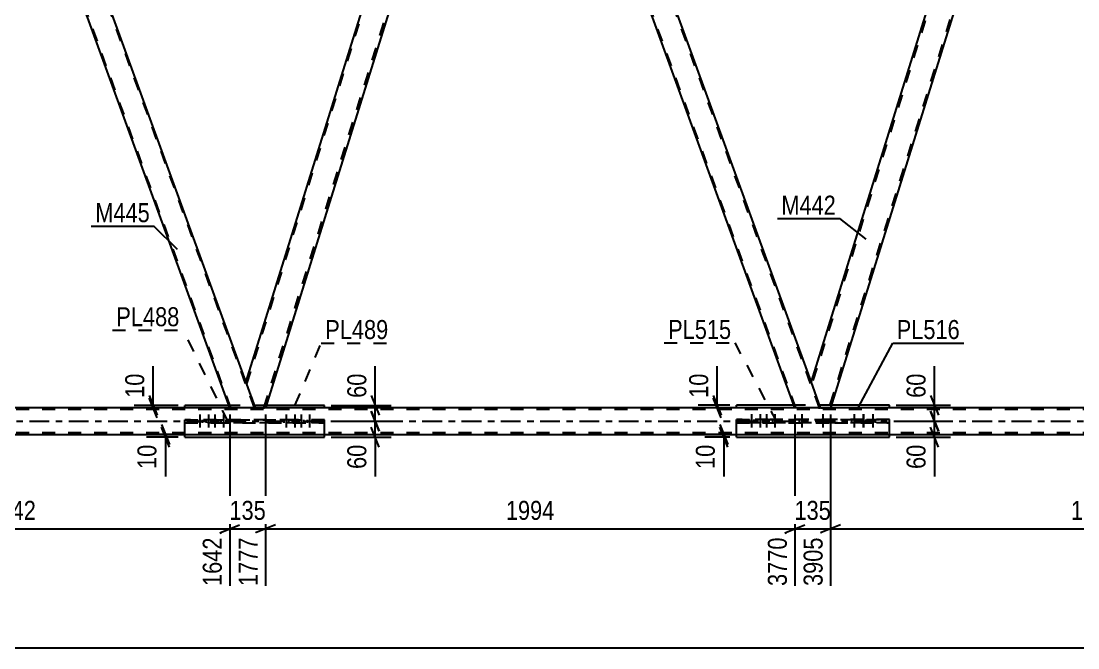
# Model space of a CAD drawing. Header units: millimetres. Extents: x 0 to 841, y 0 to 594.
# Drawn here: x 130.3 to 289.5, y 269.4 to 363.8 of the extents above; entities that cross this region are included whole.
import ezdxf

# ---------------------------------------------------------------- set-up
doc = ezdxf.new("R2010")
doc.units = ezdxf.units.MM
doc.linetypes.add('DXK_LINE_DOT2', pattern=[3.9198, 1.9599, -1.9599])
doc.linetypes.add('DXK_LINE_DOT3', pattern=[5.9187, 2.979, -0.9799, 0.9799, -0.9799])
doc.styles.add('Arial Narrow', font='ARIALN.TTF', dxfattribs={"height": 0.2})

# ---------------------------------------------------------------- blocks, each defined once
blk = doc.blocks.new('Part-570369486-1712 - 1691')
at = {"color": 2, "linetype": 'Continuous'}
for p, q in [((246.74, 305.94), (238.11, 305.94)), ((238.11, 305.54), (238.11, 305.94)), ((261.18, 305.94), (252.4, 305.94)), ((261.18, 305.54), (261.18, 305.94)), ((238.11, 301.14), (238.11, 301.54)), ((238.11, 301.14), (261.18, 301.14)), ((261.18, 301.14), (261.18, 301.54))]:
    blk.add_line(p, q, dxfattribs=at)
at = {"color": 7, "linetype": 'DXK_LINE_DOT2'}
for p, q in [((252.4, 305.94), (246.74, 305.94)), ((238.11, 301.54), (238.11, 305.54)), ((261.18, 301.54), (261.18, 305.54))]:
    blk.add_line(p, q, dxfattribs=at)
blk = doc.blocks.new('Bolt-570369486-2313 - 1691')
at = {"color": 1, "linetype": 'DXK_LINE_DOT2'}
for p, q in [((157.26, 304.57), (157.26, 301.57)), ((158.54, 304.57), (158.54, 301.57)), ((159.5, 304.57), (159.5, 301.57)), ((160.79, 304.57), (160.79, 301.57)), ((156.9, 303.77), (156.9, 303.29)), ((157.62, 303.77), (157.62, 303.29)), ((158.18, 303.77), (158.18, 303.29)), ((158.9, 303.77), (158.9, 303.29)), ((159.14, 303.77), (159.14, 303.29)), ((159.86, 303.77), (159.86, 303.29)), ((160.43, 303.77), (160.43, 303.29)), ((161.15, 303.77), (161.15, 303.29))]:
    blk.add_line(p, q, dxfattribs=at)
blk = doc.blocks.new('Part-570369486-1938 - 1691')
at = {"color": 2, "linetype": 'Continuous'}
for p, q in [((286.12, 427.54), (249.33, 309.52)), ((287.62, 427.54), (286.12, 427.54)), ((287.62, 427.54), (289.06, 423.56)), ((289.06, 423.56), (252.28, 305.54)), ((250.78, 305.54), (249.33, 309.52)), ((250.78, 305.54), (251.78, 305.54)), ((252.24, 305.54), (251.78, 305.54)), ((252.28, 305.54), (252.24, 305.54))]:
    blk.add_line(p, q, dxfattribs=at)
at = {"color": 7, "linetype": 'DXK_LINE_DOT2'}
for p, q in [((286.37, 427.54), (249.47, 309.15)), ((288.93, 423.93), (252.03, 305.54)), ((251.78, 305.54), (252.13, 305.54))]:
    blk.add_line(p, q, dxfattribs=at)
blk = doc.blocks.new('Part-570369486-1848 - 1691')
at = {"color": 2, "linetype": 'Continuous'}
for p, q in [((161.75, 305.54), (96.07, 305.54)), ((165.65, 305.54), (165.64, 305.54)), ((246.89, 305.54), (167.15, 305.54)), ((250.78, 305.54), (250.78, 305.54)), ((332.02, 305.54), (252.28, 305.54)), ((96.07, 301.54), (778.31, 301.54))]:
    blk.add_line(p, q, dxfattribs=at)
at = {"color": 7, "linetype": 'DXK_LINE_DOT2'}
for p, q in [((778.31, 305.3), (96.07, 305.3)), ((167.15, 305.54), (161.75, 305.54)), ((252.28, 305.54), (246.89, 305.54)), ((778.31, 301.78), (96.07, 301.78))]:
    blk.add_line(p, q, dxfattribs=at)
at = {"color": 7, "linetype": 'DXK_LINE_DOT3'}
blk.add_line((96.07, 303.54), (778.31, 303.54), dxfattribs=at)
blk = doc.blocks.new('Part-570369486-1933 - 1691')
at = {"color": 2, "linetype": 'Continuous'}
for p, q in [((291.17, 427.54), (287.62, 427.54)), ((291.51, 427.54), (291.17, 427.54)), ((334.47, 309.52), (291.51, 427.54)), ((332.02, 305.54), (289.06, 423.56)), ((335.57, 305.54), (332.02, 305.54)), ((335.89, 305.54), (335.57, 305.54)), ((335.91, 305.54), (335.89, 305.54))]:
    blk.add_line(p, q, dxfattribs=at)
at = {"color": 7, "linetype": 'DXK_LINE_DOT2'}
for p, q in [((289.06, 423.56), (287.62, 427.54)), ((332.19, 305.54), (287.79, 427.54)), ((335.74, 305.54), (291.34, 427.54)), ((335.91, 305.54), (334.47, 309.52)), ((335.57, 305.54), (335.82, 305.54))]:
    blk.add_line(p, q, dxfattribs=at)
blk = doc.blocks.new('Part-570369486-1943 - 1691')
at = {"color": 2, "linetype": 'Continuous'}
for p, q in [((206.04, 427.54), (202.48, 427.54)), ((206.38, 427.54), (206.04, 427.54)), ((249.33, 309.52), (206.38, 427.54)), ((246.89, 305.54), (203.93, 423.56)), ((250.44, 305.54), (246.89, 305.54)), ((250.75, 305.54), (250.44, 305.54)), ((250.78, 305.54), (250.75, 305.54))]:
    blk.add_line(p, q, dxfattribs=at)
at = {"color": 7, "linetype": 'DXK_LINE_DOT2'}
for p, q in [((203.93, 423.56), (202.48, 427.54)), ((247.06, 305.54), (202.65, 427.54)), ((250.61, 305.54), (206.21, 427.54)), ((250.78, 305.54), (249.33, 309.52)), ((250.44, 305.54), (250.68, 305.54))]:
    blk.add_line(p, q, dxfattribs=at)
blk = doc.blocks.new('Part-570369486-1948 - 1691')
at = {"color": 2, "linetype": 'Continuous'}
for p, q in [((200.98, 427.54), (164.2, 309.52)), ((202.48, 427.54), (200.98, 427.54)), ((202.48, 427.54), (203.93, 423.56)), ((203.93, 423.56), (167.15, 305.54)), ((165.65, 305.54), (164.2, 309.52)), ((165.65, 305.54), (166.64, 305.54)), ((167.11, 305.54), (166.64, 305.54)), ((167.15, 305.54), (167.11, 305.54))]:
    blk.add_line(p, q, dxfattribs=at)
at = {"color": 7, "linetype": 'DXK_LINE_DOT2'}
for p, q in [((164.33, 309.15), (201.23, 427.54)), ((166.89, 305.54), (203.79, 423.93)), ((166.64, 305.54), (167, 305.54))]:
    blk.add_line(p, q, dxfattribs=at)
blk = doc.blocks.new('Part-570369486-1958 - 1691')
at = {"color": 2, "linetype": 'Continuous'}
for p, q in [((161.75, 305.54), (117.35, 427.54)), ((120.9, 427.54), (117.35, 427.54)), ((121.24, 427.54), (120.9, 427.54)), ((164.2, 309.52), (121.24, 427.54)), ((165.31, 305.54), (161.75, 305.54)), ((165.62, 305.54), (165.31, 305.54)), ((165.65, 305.54), (165.62, 305.54))]:
    blk.add_line(p, q, dxfattribs=at)
at = {"color": 7, "linetype": 'DXK_LINE_DOT2'}
for p, q in [((161.92, 305.54), (117.52, 427.54)), ((165.48, 305.54), (121.07, 427.54)), ((165.65, 305.54), (164.2, 309.52)), ((165.31, 305.54), (165.55, 305.54))]:
    blk.add_line(p, q, dxfattribs=at)
blk = doc.blocks.new('Part-570369486-2168 - 1691')
at = {"color": 2, "linetype": 'Continuous'}
for p, q in [((161.61, 305.93), (155, 305.93)), ((155, 305.54), (155, 305.93)), ((176.04, 305.93), (167.27, 305.93)), ((176.04, 305.54), (176.04, 305.93)), ((155, 301.13), (155, 301.54)), ((155, 301.13), (176.04, 301.13)), ((176.04, 301.13), (176.04, 301.54))]:
    blk.add_line(p, q, dxfattribs=at)
at = {"color": 7, "linetype": 'DXK_LINE_DOT2'}
for p, q in [((167.27, 305.93), (161.61, 305.93)), ((155, 301.54), (155, 305.54)), ((176.04, 301.54), (176.04, 305.54))]:
    blk.add_line(p, q, dxfattribs=at)
blk = doc.blocks.new('Bolt-570369486-2354 - 1691')
at = {"color": 1, "linetype": 'DXK_LINE_DOT2'}
for p, q in [((240.37, 304.58), (240.37, 301.58)), ((241.65, 304.58), (241.65, 301.58)), ((242.61, 304.58), (242.61, 301.58)), ((243.9, 304.58), (243.9, 301.58)), ((240.01, 303.78), (240.01, 303.3)), ((240.73, 303.78), (240.73, 303.3)), ((241.29, 303.78), (241.29, 303.3)), ((242.01, 303.78), (242.01, 303.3)), ((242.25, 303.78), (242.25, 303.3)), ((242.97, 303.78), (242.97, 303.3)), ((243.54, 303.78), (243.54, 303.3)), ((244.26, 303.78), (244.26, 303.3))]:
    blk.add_line(p, q, dxfattribs=at)
blk = doc.blocks.new('Part-570369486-2268 - 1691')
at = {"color": 7, "linetype": 'DXK_LINE_DOT2'}
for p, q in [((155, 303.29), (155, 303.77)), ((155, 303.77), (176.04, 303.77)), ((159.77, 303.77), (155, 303.77)), ((155, 303.29), (159.77, 303.29)), ((176.04, 303.29), (155, 303.29)), ((159.77, 303.29), (159.77, 303.77)), ((171.27, 303.77), (159.77, 303.77)), ((159.77, 303.29), (171.27, 303.29)), ((171.27, 303.29), (171.27, 303.77)), ((176.04, 303.77), (171.27, 303.77)), ((171.27, 303.29), (176.04, 303.29)), ((176.04, 303.29), (176.04, 303.77)), ((176.04, 303.29), (176.04, 303.29))]:
    blk.add_line(p, q, dxfattribs=at)
blk = doc.blocks.new('Part-570369486-2283 - 1691')
at = {"color": 7, "linetype": 'DXK_LINE_DOT2'}
for p, q in [((238.11, 303.3), (238.11, 303.78)), ((238.11, 303.78), (261.18, 303.78)), ((242.88, 303.78), (238.11, 303.78)), ((238.11, 303.3), (246.13, 303.3)), ((261.18, 303.3), (238.11, 303.3)), ((242.88, 303.3), (242.88, 303.78)), ((252.93, 303.78), (242.88, 303.78)), ((246.13, 303.3), (246.13, 303.78)), ((246.13, 303.3), (252.93, 303.3)), ((252.93, 303.3), (252.93, 303.78)), ((261.18, 303.78), (252.93, 303.78)), ((252.93, 303.3), (261.18, 303.3)), ((256.4, 303.3), (256.4, 303.78)), ((261.18, 303.3), (261.18, 303.78)), ((261.18, 303.3), (261.18, 303.3))]:
    blk.add_line(p, q, dxfattribs=at)
blk = doc.blocks.new('Bolt-570369486-2353 - 1691')
at = {"color": 1, "linetype": 'DXK_LINE_DOT2'}
for p, q in [((170.25, 304.57), (170.25, 301.57)), ((171.54, 304.57), (171.54, 301.57)), ((172.5, 304.57), (172.5, 301.57)), ((173.78, 304.57), (173.78, 301.57)), ((169.89, 303.77), (169.89, 303.29)), ((170.61, 303.77), (170.61, 303.29)), ((171.18, 303.77), (171.18, 303.29)), ((171.9, 303.77), (171.9, 303.29)), ((172.14, 303.77), (172.14, 303.29)), ((172.86, 303.77), (172.86, 303.29)), ((173.42, 303.77), (173.42, 303.29)), ((174.14, 303.77), (174.14, 303.29))]:
    blk.add_line(p, q, dxfattribs=at)
blk = doc.blocks.new('Bolt-570369486-2355 - 1691')
at = {"color": 1, "linetype": 'DXK_LINE_DOT2'}
for p, q in [((255.81, 304.58), (255.81, 301.98)), ((257.21, 304.58), (257.21, 301.98)), ((257.23, 304.58), (257.23, 301.98)), ((258.64, 304.58), (258.64, 301.98)), ((255.45, 303.78), (255.45, 303.3)), ((256.17, 303.78), (256.17, 303.3)), ((256.85, 303.78), (256.85, 303.3)), ((256.87, 303.78), (256.87, 303.3)), ((257.57, 303.78), (257.57, 303.3)), ((257.59, 303.78), (257.59, 303.3)), ((258.28, 303.78), (258.28, 303.3)), ((259, 303.78), (259, 303.3))]:
    blk.add_line(p, q, dxfattribs=at)
blk = doc.blocks.new('Bolt-570369486-2356 - 1691')
at = {"color": 1, "linetype": 'DXK_LINE_DOT2'}
for p, q in [((247.93, 304.58), (247.93, 301.58)), ((247.93, 304.58), (247.93, 301.58)), ((251.13, 304.58), (251.13, 301.58)), ((251.13, 304.58), (251.13, 301.58)), ((247.57, 303.78), (247.57, 303.3)), ((247.57, 303.78), (247.57, 303.3)), ((248.29, 303.78), (248.29, 303.3)), ((248.29, 303.78), (248.29, 303.3)), ((250.77, 303.78), (250.77, 303.3)), ((250.77, 303.78), (250.77, 303.3)), ((251.49, 303.78), (251.49, 303.3)), ((251.49, 303.78), (251.49, 303.3))]:
    blk.add_line(p, q, dxfattribs=at)
blk = doc.blocks.new('StraightDimension-570369486-24027 - 1691')
at = {"color": 7, "linetype": 'Continuous'}
for p, q in [((161.75, 304.54), (161.75, 278.72)), ((96.07, 300.54), (96.07, 284.2)), ((97.57, 287.93), (94.57, 286.73)), ((96.07, 287.33), (161.75, 287.33)), ((160.25, 286.73), (163.25, 287.93))]:
    blk.add_line(p, q, dxfattribs=at)
at = {"color": 0}
blk.add_wipeout([(133.17, 288.08), (133.17, 292.28), (124.65, 292.28), (124.65, 288.08)], dxfattribs=at)
at = {"color": 0, "linetype": 'Continuous'}
for points in [[(95.47, 286.63), (91.27, 286.63), (91.27, 283.6), (95.47, 283.6)], [(161.15, 286.63), (156.95, 286.63), (156.95, 278.12), (161.15, 278.12)]]:
    blk.add_wipeout(points, dxfattribs=at)
at = {"color": 3, "style": 'Arial Narrow'}
blk.add_text('1642', height=2.863, dxfattribs=at).set_placement((125.25, 288.68))
at = {"color": 3, "linetype": 'Continuous', "style": 'Arial Narrow'}
for s, height, p in [('0', 2.86, (94.87, 284.2)), ('1642', 2.863, (160.55, 278.72))]:
    blk.add_text(s, height=height, rotation=90.0002, dxfattribs=at).set_placement(p)
blk = doc.blocks.new('StraightDimension-570369486-31986 - 1691')
at = {"color": 7, "linetype": 'Continuous'}
for p, q in [((235.59, 303.04), (236.79, 300.04)), ((236.79, 299.64), (235.59, 302.64)), ((237.11, 301.54), (233.34, 301.54)), ((237.11, 301.14), (233.34, 301.14)), ((236.19, 301.14), (236.19, 301.54))]:
    blk.add_line(p, q, dxfattribs=at)
at = {"color": 0}
blk.add_wipeout([(235.44, 300.61), (231.24, 300.61), (231.24, 295.75), (235.44, 295.75)], dxfattribs=at)
at = {"color": 7, "linetype": 'Continuous'}
blk.add_line((236.19, 301.14), (236.19, 295.23), dxfattribs=at)
blk.add_line((236.19, 301.14), (236.19, 295.23), dxfattribs=at)
at = {"color": 3, "style": 'Arial Narrow'}
blk.add_text('10', height=2.863, rotation=90.0002, dxfattribs=at).set_placement((234.84, 296.35))
blk = doc.blocks.new('StraightDimension-570369486-21076 - 1691')
at = {"color": 7, "linetype": 'Continuous'}
blk.add_line((55.95, 269.4), (787.57, 269.4), dxfattribs=at)
blk = doc.blocks.new('StraightDimension-570369486-31952 - 1691')
at = {"color": 7, "linetype": 'Continuous'}
for p, q in [((151.46, 303.04), (152.66, 300.04)), ((152.66, 299.63), (151.46, 302.63)), ((154, 301.54), (149.21, 301.54)), ((154, 301.13), (149.21, 301.13)), ((152.06, 301.13), (152.06, 301.54))]:
    blk.add_line(p, q, dxfattribs=at)
at = {"color": 0}
blk.add_wipeout([(151.31, 300.61), (147.11, 300.61), (147.11, 295.75), (151.31, 295.75)], dxfattribs=at)
at = {"color": 7, "linetype": 'Continuous'}
blk.add_line((152.06, 301.13), (152.06, 295.23), dxfattribs=at)
blk.add_line((152.06, 301.13), (152.06, 295.23), dxfattribs=at)
at = {"color": 3, "style": 'Arial Narrow'}
blk.add_text('10', height=2.863, rotation=90.0002, dxfattribs=at).set_placement((150.71, 296.35))
blk = doc.blocks.new('StraightDimension-570369486-31969 - 1691')
at = {"color": 7, "linetype": 'Continuous'}
for p, q in [((234.59, 307.44), (235.79, 304.44)), ((237.11, 305.94), (232.34, 305.94)), ((235.79, 304.04), (234.59, 307.04)), ((235.19, 305.54), (235.19, 305.94)), ((237.11, 305.54), (232.34, 305.54))]:
    blk.add_line(p, q, dxfattribs=at)
at = {"color": 0}
blk.add_wipeout([(234.44, 311.32), (230.24, 311.32), (230.24, 306.46), (234.44, 306.46)], dxfattribs=at)
at = {"color": 7, "linetype": 'Continuous'}
blk.add_line((235.19, 305.94), (235.19, 311.84), dxfattribs=at)
blk.add_line((235.19, 305.94), (235.19, 311.84), dxfattribs=at)
at = {"color": 3, "style": 'Arial Narrow'}
blk.add_text('10', height=2.863, rotation=90.0002, dxfattribs=at).set_placement((233.84, 307.06))
blk = doc.blocks.new('StraightDimension-570369486-24025 - 1691')
at = {"color": 7, "linetype": 'Continuous'}
for p, q in [((167.15, 304.54), (167.15, 278.72)), ((246.89, 304.54), (246.89, 278.72)), ((168.65, 287.93), (165.65, 286.73)), ((167.15, 287.33), (246.89, 287.33)), ((245.39, 286.73), (248.39, 287.93))]:
    blk.add_line(p, q, dxfattribs=at)
at = {"color": 0}
blk.add_wipeout([(211.27, 288.08), (211.27, 292.28), (202.76, 292.28), (202.76, 288.08)], dxfattribs=at)
at = {"color": 0, "linetype": 'Continuous'}
blk.add_wipeout([(246.29, 286.63), (242.09, 286.63), (242.09, 278.12), (246.29, 278.12)], dxfattribs=at)
at = {"color": 3, "style": 'Arial Narrow'}
blk.add_text('1994', height=2.863, dxfattribs=at).set_placement((203.36, 288.68))
at = {"color": 3, "linetype": 'Continuous', "style": 'Arial Narrow'}
blk.add_text('3770', height=2.863, rotation=90.0002, dxfattribs=at).set_placement((245.69, 278.72))
blk = doc.blocks.new('StraightDimension-570369486-24024 - 1691')
at = {"color": 7, "linetype": 'Continuous'}
for p, q in [((246.89, 304.54), (246.89, 278.72)), ((252.28, 304.54), (252.28, 278.72)), ((245.39, 286.73), (248.39, 287.93)), ((246.89, 287.33), (252.28, 287.33)), ((253.78, 287.93), (250.78, 286.73))]:
    blk.add_line(p, q, dxfattribs=at)
at = {"color": 0}
blk.add_wipeout([(252.92, 288.08), (252.92, 292.28), (246.24, 292.28), (246.24, 288.08)], dxfattribs=at)
at = {"color": 0, "linetype": 'Continuous'}
blk.add_wipeout([(251.68, 286.63), (247.48, 286.63), (247.48, 278.12), (251.68, 278.12)], dxfattribs=at)
at = {"color": 3, "style": 'Arial Narrow'}
blk.add_text('135', height=2.863, dxfattribs=at).set_placement((246.84, 288.68))
at = {"color": 3, "linetype": 'Continuous', "style": 'Arial Narrow'}
blk.add_text('3905', height=2.863, rotation=90.0002, dxfattribs=at).set_placement((251.08, 278.72))
blk = doc.blocks.new('StraightDimension-570369486-24026 - 1691')
at = {"color": 7, "linetype": 'Continuous'}
for p, q in [((161.75, 304.54), (161.75, 278.72)), ((167.15, 304.54), (167.15, 278.72)), ((160.25, 286.73), (163.25, 287.93)), ((161.75, 287.33), (167.15, 287.33)), ((168.65, 287.93), (165.65, 286.73))]:
    blk.add_line(p, q, dxfattribs=at)
at = {"color": 0}
blk.add_wipeout([(167.79, 288.08), (167.79, 292.28), (161.11, 292.28), (161.11, 288.08)], dxfattribs=at)
at = {"color": 0, "linetype": 'Continuous'}
blk.add_wipeout([(166.55, 286.63), (162.35, 286.63), (162.35, 278.12), (166.55, 278.12)], dxfattribs=at)
at = {"color": 3, "style": 'Arial Narrow'}
blk.add_text('135', height=2.863, dxfattribs=at).set_placement((161.71, 288.68))
at = {"color": 3, "linetype": 'Continuous', "style": 'Arial Narrow'}
blk.add_text('1777', height=2.863, rotation=90.0002, dxfattribs=at).set_placement((165.95, 278.72))
blk = doc.blocks.new('StraightDimension-570369486-24023 - 1691')
at = {"color": 7, "linetype": 'Continuous'}
for p, q in [((252.28, 304.54), (252.28, 278.72)), ((332.02, 304.54), (332.02, 278.72)), ((253.78, 287.93), (250.78, 286.73)), ((252.28, 287.33), (332.02, 287.33)), ((330.52, 286.73), (333.52, 287.93))]:
    blk.add_line(p, q, dxfattribs=at)
at = {"color": 0}
blk.add_wipeout([(296.41, 288.08), (296.41, 292.28), (287.89, 292.28), (287.89, 288.08)], dxfattribs=at)
at = {"color": 0, "linetype": 'Continuous'}
blk.add_wipeout([(331.42, 286.63), (327.22, 286.63), (327.22, 278.12), (331.42, 278.12)], dxfattribs=at)
at = {"color": 3, "style": 'Arial Narrow'}
blk.add_text('1994', height=2.863, dxfattribs=at).set_placement((288.49, 288.68))
at = {"color": 3, "linetype": 'Continuous', "style": 'Arial Narrow'}
blk.add_text('5899', height=2.863, rotation=90.0002, dxfattribs=at).set_placement((330.82, 278.72))
blk = doc.blocks.new('StraightDimension-570369486-32023 - 1691')
at = {"color": 7, "linetype": 'Continuous'}
for p, q in [((267.34, 305.04), (268.54, 302.04)), ((262.18, 303.54), (270.34, 303.54)), ((268.54, 299.64), (267.34, 302.64)), ((267.94, 301.14), (267.94, 303.54)), ((262.18, 301.14), (270.34, 301.14))]:
    blk.add_line(p, q, dxfattribs=at)
at = {"color": 0}
blk.add_wipeout([(267.19, 300.61), (262.99, 300.61), (262.99, 295.75), (267.19, 295.75)], dxfattribs=at)
at = {"color": 7, "linetype": 'Continuous'}
blk.add_line((267.94, 301.14), (267.94, 295.23), dxfattribs=at)
blk.add_line((267.94, 301.14), (267.94, 295.23), dxfattribs=at)
at = {"color": 3, "style": 'Arial Narrow'}
blk.add_text('60', height=2.863, rotation=90.0002, dxfattribs=at).set_placement((266.59, 296.35))
blk = doc.blocks.new('StraightDimension-570369486-32004 - 1691')
at = {"color": 7, "linetype": 'Continuous'}
for p, q in [((183.08, 305.04), (184.28, 302.04)), ((177.04, 303.54), (186.08, 303.54)), ((184.28, 299.63), (183.08, 302.63)), ((183.68, 301.13), (183.68, 303.54)), ((177.04, 301.13), (186.08, 301.13))]:
    blk.add_line(p, q, dxfattribs=at)
at = {"color": 0}
blk.add_wipeout([(182.93, 300.61), (178.73, 300.61), (178.73, 295.75), (182.93, 295.75)], dxfattribs=at)
at = {"color": 7, "linetype": 'Continuous'}
blk.add_line((183.68, 301.13), (183.68, 295.23), dxfattribs=at)
blk.add_line((183.68, 301.13), (183.68, 295.23), dxfattribs=at)
at = {"color": 3, "style": 'Arial Narrow'}
blk.add_text('60', height=2.863, rotation=90.0002, dxfattribs=at).set_placement((182.33, 296.35))
blk = doc.blocks.new('StraightDimension-570369486-32003 - 1691')
at = {"color": 7, "linetype": 'Continuous'}
for p, q in [((183.08, 307.43), (184.28, 304.43)), ((177.04, 305.93), (186.08, 305.93)), ((183.68, 303.54), (183.68, 305.93)), ((184.28, 302.04), (183.08, 305.04)), ((177.04, 303.54), (186.08, 303.54))]:
    blk.add_line(p, q, dxfattribs=at)
at = {"color": 0}
blk.add_wipeout([(182.93, 311.32), (178.73, 311.32), (178.73, 306.46), (182.93, 306.46)], dxfattribs=at)
at = {"color": 7, "linetype": 'Continuous'}
blk.add_line((183.68, 305.93), (183.68, 311.84), dxfattribs=at)
blk.add_line((183.68, 305.93), (183.68, 311.84), dxfattribs=at)
at = {"color": 3, "style": 'Arial Narrow'}
blk.add_text('60', height=2.863, rotation=90.0002, dxfattribs=at).set_placement((182.33, 307.06))
blk = doc.blocks.new('StraightDimension-570369486-31935 - 1691')
at = {"color": 7, "linetype": 'Continuous'}
for p, q in [((149.62, 307.43), (150.82, 304.43)), ((154, 305.93), (147.37, 305.93)), ((150.82, 304.04), (149.62, 307.04)), ((150.22, 305.54), (150.22, 305.93)), ((154, 305.54), (147.37, 305.54))]:
    blk.add_line(p, q, dxfattribs=at)
at = {"color": 0}
blk.add_wipeout([(149.47, 311.32), (145.27, 311.32), (145.27, 306.46), (149.47, 306.46)], dxfattribs=at)
at = {"color": 7, "linetype": 'Continuous'}
blk.add_line((150.22, 305.93), (150.22, 311.84), dxfattribs=at)
blk.add_line((150.22, 305.93), (150.22, 311.84), dxfattribs=at)
at = {"color": 3, "style": 'Arial Narrow'}
blk.add_text('10', height=2.863, rotation=90.0002, dxfattribs=at).set_placement((148.87, 307.06))
blk = doc.blocks.new('StraightDimension-570369486-32022 - 1691')
at = {"color": 7, "linetype": 'Continuous'}
for p, q in [((267.34, 307.44), (268.54, 304.44)), ((262.18, 305.94), (270.34, 305.94)), ((267.94, 303.54), (267.94, 305.94)), ((268.54, 302.04), (267.34, 305.04)), ((262.18, 303.54), (270.34, 303.54))]:
    blk.add_line(p, q, dxfattribs=at)
at = {"color": 0}
blk.add_wipeout([(267.19, 311.32), (262.99, 311.32), (262.99, 306.46), (267.19, 306.46)], dxfattribs=at)
at = {"color": 7, "linetype": 'Continuous'}
blk.add_line((267.94, 305.94), (267.94, 311.84), dxfattribs=at)
blk.add_line((267.94, 305.94), (267.94, 311.84), dxfattribs=at)
at = {"color": 3, "style": 'Arial Narrow'}
blk.add_text('60', height=2.863, rotation=90.0002, dxfattribs=at).set_placement((266.59, 307.06))
blk = doc.blocks.new('Mark-570369486-2164 - 1691')
at = {"color": 0}
blk.add_wipeout([(185.66, 315.92), (185.66, 318.92), (176.15, 318.92), (176.15, 315.92)], dxfattribs=at)
blk.add_wipeout([(185.66, 315.92), (185.66, 318.92), (176.15, 318.92), (176.15, 315.92)], dxfattribs=at)
at = {"color": 30, "linetype": 'DXK_LINE_DOT2'}
for p, q in [((171.58, 305.93), (175.55, 315.32)), ((175.55, 315.32), (186.26, 315.32))]:
    blk.add_line(p, q, dxfattribs=at)
at = {"color": 3, "style": 'Arial Narrow'}
blk.add_text('PL489', height=2.863, dxfattribs=at).set_placement((176.15, 315.92))
blk = doc.blocks.new('Mark-570369486-1708 - 1691')
at = {"color": 0}
blk.add_wipeout([(271.75, 315.92), (271.75, 318.92), (262.25, 318.92), (262.25, 315.92)], dxfattribs=at)
blk.add_wipeout([(271.75, 315.92), (271.75, 318.92), (262.25, 318.92), (262.25, 315.92)], dxfattribs=at)
at = {"color": 30, "linetype": 'Continuous'}
for p, q in [((256.47, 305.64), (261.65, 315.32)), ((261.65, 315.32), (272.35, 315.32))]:
    blk.add_line(p, q, dxfattribs=at)
at = {"color": 3, "style": 'Arial Narrow'}
blk.add_text('PL516', height=2.863, dxfattribs=at).set_placement((262.25, 315.92))
blk = doc.blocks.new('Mark-570369486-1954 - 1691')
at = {"color": 0}
blk.add_wipeout([(149.72, 333.53), (149.72, 336.53), (141.5, 336.53), (141.5, 333.53)], dxfattribs=at)
blk.add_wipeout([(149.72, 333.53), (149.72, 336.53), (141.5, 336.53), (141.5, 333.53)], dxfattribs=at)
at = {"color": 30, "linetype": 'Continuous'}
for p in [(140.9, 332.93), (153.86, 329.4)]:
    blk.add_line(p, (150.32, 332.93), dxfattribs=at)
at = {"color": 3, "style": 'Arial Narrow'}
blk.add_text('M445', height=2.863, dxfattribs=at).set_placement((141.5, 333.53))
blk = doc.blocks.new('Mark-570369486-2264 - 1691')
at = {"color": 0}
blk.add_wipeout([(154.18, 317.85), (154.18, 320.85), (144.67, 320.85), (144.67, 317.85)], dxfattribs=at)
blk.add_wipeout([(154.18, 317.85), (154.18, 320.85), (144.67, 320.85), (144.67, 317.85)], dxfattribs=at)
at = {"color": 30, "linetype": 'DXK_LINE_DOT2'}
for p in [(144.07, 317.25), (161.51, 303.47)]:
    blk.add_line(p, (154.78, 317.25), dxfattribs=at)
at = {"color": 3, "style": 'Arial Narrow'}
blk.add_text('PL488', height=2.863, dxfattribs=at).set_placement((144.67, 317.85))
blk = doc.blocks.new('Mark-570369486-2279 - 1691')
at = {"color": 0}
blk.add_wipeout([(237.31, 315.94), (237.31, 318.94), (227.81, 318.94), (227.81, 315.94)], dxfattribs=at)
blk.add_wipeout([(237.31, 315.94), (237.31, 318.94), (227.81, 318.94), (227.81, 315.94)], dxfattribs=at)
at = {"color": 30, "linetype": 'DXK_LINE_DOT2'}
for p in [(227.21, 315.34), (244.26, 303.3)]:
    blk.add_line(p, (237.91, 315.34), dxfattribs=at)
at = {"color": 3, "style": 'Arial Narrow'}
blk.add_text('PL515', height=2.863, dxfattribs=at).set_placement((227.81, 315.94))
blk = doc.blocks.new('Mark-570369486-21135 - 1691')
at = {"color": 0}
blk.add_wipeout([(253.09, 334.66), (253.09, 337.66), (244.86, 337.66), (244.86, 334.66)], dxfattribs=at)
blk.add_wipeout([(253.09, 334.66), (253.09, 337.66), (244.86, 337.66), (244.86, 334.66)], dxfattribs=at)
at = {"color": 30, "linetype": 'Continuous'}
for p in [(244.26, 334.06), (257.63, 330.98)]:
    blk.add_line(p, (253.69, 334.06), dxfattribs=at)
at = {"color": 3, "style": 'Arial Narrow'}
blk.add_text('M442', height=2.863, dxfattribs=at).set_placement((244.86, 334.66))

msp = doc.modelspace()

# ---------------------------------------------------------------- block references
for name in ['Part-570369486-1958 - 1691', 'Part-570369486-1948 - 1691', 'Part-570369486-1943 - 1691', 'Part-570369486-1938 - 1691', 'Part-570369486-1933 - 1691', 'Part-570369486-2168 - 1691', 'Part-570369486-1712 - 1691', 'Part-570369486-1848 - 1691', 'Bolt-570369486-2313 - 1691', 'Bolt-570369486-2353 - 1691', 'Bolt-570369486-2354 - 1691', 'Bolt-570369486-2356 - 1691', 'Bolt-570369486-2355 - 1691', 'Part-570369486-2268 - 1691', 'Part-570369486-2283 - 1691']:
    msp.add_blockref(name, (0, 0))

# ---------------------------------------------------------------- next in the draw order: block references
for name in ['StraightDimension-570369486-24027 - 1691', 'StraightDimension-570369486-31986 - 1691']:
    msp.add_blockref(name, (0, 0))

# ---------------------------------------------------------------- next in the draw order: block references
msp.add_blockref('StraightDimension-570369486-21076 - 1691', (0, 0))

# ---------------------------------------------------------------- next in the draw order: block references
for name in ['Mark-570369486-21135 - 1691', 'Mark-570369486-1954 - 1691', 'StraightDimension-570369486-31935 - 1691', 'StraightDimension-570369486-31969 - 1691', 'StraightDimension-570369486-31952 - 1691']:
    msp.add_blockref(name, (0, 0))

# ---------------------------------------------------------------- next in the draw order: block references
msp.add_blockref('StraightDimension-570369486-24025 - 1691', (0, 0))

# ---------------------------------------------------------------- next in the draw order: block references
for name in ['Mark-570369486-2279 - 1691', 'StraightDimension-570369486-24026 - 1691', 'StraightDimension-570369486-32004 - 1691', 'StraightDimension-570369486-24024 - 1691']:
    msp.add_blockref(name, (0, 0))

# ---------------------------------------------------------------- next in the draw order: block references
for name in ['Mark-570369486-2264 - 1691', 'StraightDimension-570369486-32003 - 1691', 'StraightDimension-570369486-24023 - 1691']:
    msp.add_blockref(name, (0, 0))

# ---------------------------------------------------------------- next in the draw order: block references
for name in ['Mark-570369486-2164 - 1691', 'StraightDimension-570369486-32023 - 1691']:
    msp.add_blockref(name, (0, 0))

# ---------------------------------------------------------------- next in the draw order: block references
msp.add_blockref('StraightDimension-570369486-32022 - 1691', (0, 0))

# ---------------------------------------------------------------- next in the draw order: block references
msp.add_blockref('Mark-570369486-1708 - 1691', (0, 0))

doc.saveas('drawing.dxf')
